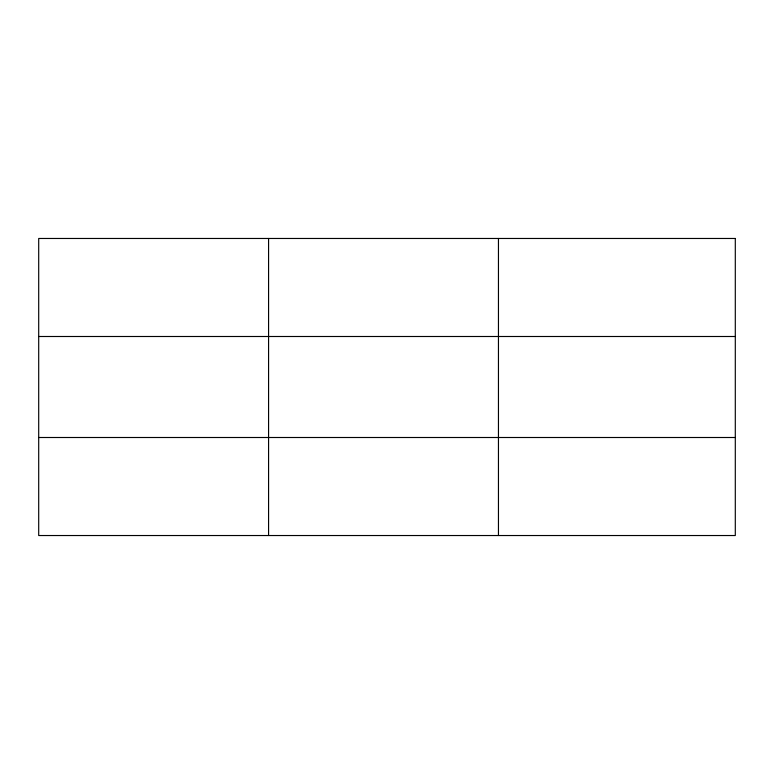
<?xml version="1.0" encoding="UTF-8"?>
<svg xmlns="http://www.w3.org/2000/svg" width="774" height="774" viewBox="0 0 774 774"><rect width="100%" height="100%" fill="white"/><g stroke="black" fill="none" stroke-linecap="round" stroke-linejoin="round"><path stroke-width="1.16" d="M498.456 535.531L498.456 238.469M38.7 336.497L735.3 336.497M38.7 437.503L735.3 437.503M268.578 238.469L268.578 535.531M735.3 238.469L735.3 535.531L38.7 535.531L38.7 238.469L735.3 238.469"/></g></svg>
